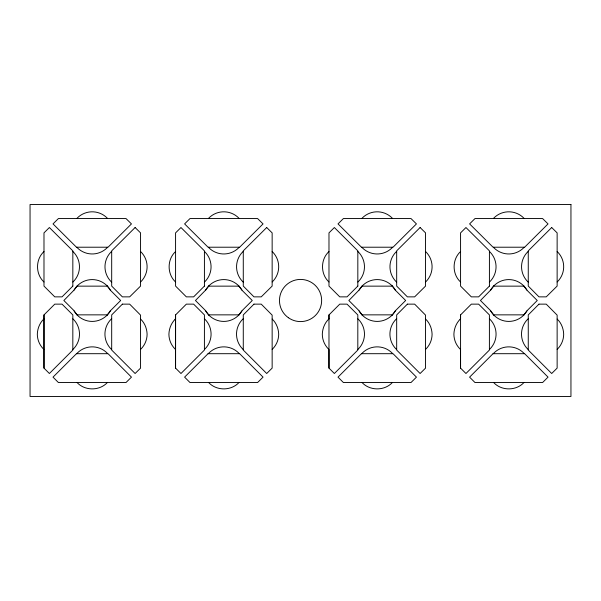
<?xml version="1.0" encoding="UTF-8"?>
<svg xmlns="http://www.w3.org/2000/svg" width="601" height="601" viewBox="0 0 601 601"><rect width="100%" height="100%" fill="white"/><g stroke="black" fill="none" stroke-linecap="round" stroke-linejoin="round"><path stroke-width="0.9" d="M43.986 368.113L43.993 314.916L54.766 304.136L62.038 304.136L72.834 314.916L72.826 350.06L49.38 373.506L43.986 368.113L43.993 318.846C39.779 322.775 37.517 328.416 37.322 334.141A21.08 21.08 0 0 0 43.497 349.046L43.986 349.421M175.575 368.113L175.582 314.916L186.355 304.136L193.627 304.136L204.423 314.916L204.415 350.06L180.969 373.506L175.575 368.113L175.582 318.846C171.368 322.775 169.106 328.416 168.911 334.141A21.08 21.08 0 0 0 175.086 349.046L175.575 349.421M328.98 368.113L328.98 314.916L339.76 304.136L347.032 304.136L357.82 314.916L357.813 350.06L334.366 373.506L328.98 368.113L328.972 349.421L328.484 349.046A21.08 21.08 0 0 1 322.309 334.141C322.512 328.416 324.765 322.775 328.987 318.846M460.569 368.113L460.569 314.916L471.349 304.136L478.621 304.136L489.409 314.916L489.402 350.06L465.955 373.506L460.569 368.113L460.561 349.421L460.073 349.046A21.08 21.08 0 0 1 453.898 334.141C454.101 328.416 456.362 322.775 460.576 318.846M107.001 315.292L110.531 310.627L120.666 300.5L110.464 290.313L107.001 285.708M238.589 315.292L242.12 310.627L252.255 300.5L242.053 290.313L238.589 285.708M391.987 315.292L395.518 310.627L405.66 300.5L395.458 290.313L391.987 285.708M523.576 315.292L527.115 310.627L537.249 300.5L527.047 290.313L523.576 285.708M107.481 247.214L107.121 247.792A21.08 21.08 0 0 1 77.304 247.792L76.86 247.214M239.078 247.214L238.71 247.792A21.08 21.08 0 0 1 208.893 247.792L208.449 247.214M392.476 247.214L392.107 247.792A21.08 21.08 0 0 1 362.29 247.792L361.847 247.214M524.064 247.214L523.696 247.792A21.08 21.08 0 0 1 493.879 247.792L493.436 247.214M76.86 218.554L77.304 217.983A21.08 21.08 0 0 1 107.121 217.983L107.549 218.539L126.015 218.561L131.454 223.918L108.052 247.214L76.47 247.214L53.023 223.903L58.402 218.561L107.549 218.539M77.424 315.292L73.833 310.469L63.864 300.5L74.096 290.043L77.424 285.708M76.808 353.696L77.311 353.035A21.08 21.08 0 0 1 107.128 353.035L107.639 353.696M208.449 218.554L208.893 217.983A21.08 21.08 0 0 1 238.71 217.983L239.138 218.539L257.604 218.561L263.043 223.918L239.641 247.214L208.059 247.214L184.612 223.903L189.991 218.561L239.138 218.539M107.376 382.529C99.533 390.996 84.906 390.996 77.063 382.529M209.013 315.292L205.429 310.469L195.453 300.5L205.685 290.043L209.013 285.708M208.397 353.696L208.9 353.035A21.08 21.08 0 0 1 238.717 353.035L239.228 353.696M361.855 218.554L362.29 217.983A21.08 21.08 0 0 1 392.107 217.983L392.543 218.539L411.009 218.561L416.44 223.918L393.039 247.214L361.464 247.214L338.017 223.903L343.396 218.561L392.543 218.539M238.965 382.529C231.122 390.996 216.503 390.996 208.652 382.529M362.411 315.292L358.827 310.469L348.858 300.5L359.09 290.043L362.411 285.708M361.794 353.696L362.305 353.035A21.08 21.08 0 0 1 392.122 353.035L392.626 353.696M493.444 218.554L493.879 217.983A21.08 21.08 0 0 1 523.696 217.983L524.132 218.539L542.598 218.561L548.029 223.918L524.635 247.214L493.053 247.214L469.606 223.903L474.985 218.561L524.132 218.539M392.37 382.529C384.52 390.996 369.9 390.996 362.057 382.529M493.999 315.292L490.416 310.469L480.447 300.5L490.679 290.043L493.999 285.708M493.383 353.696L493.894 353.035A21.08 21.08 0 0 1 523.711 353.035L524.215 353.696M523.959 382.529C516.109 390.996 501.489 390.996 493.646 382.529M111.688 251.391L111.132 251.879A21.065 21.065 0 0 0 111.155 281.666L111.688 282.094M243.277 251.391L242.721 251.879A21.065 21.065 0 0 0 242.744 281.666L243.277 282.094M396.675 251.391L396.119 251.879A21.065 21.065 0 0 0 396.142 281.666L396.675 282.094M528.264 251.391L527.708 251.879A21.065 21.065 0 0 0 527.731 281.666L528.264 282.094M43.986 251.564C35.391 259.369 35.391 274.191 43.986 281.989M72.834 282.019L73.307 281.659A21.043 21.043 0 0 0 73.307 251.902L72.834 251.534M175.575 251.564C166.98 259.369 166.98 274.191 175.575 281.989M111.688 318.785L111.11 319.229A21.08 21.08 0 0 0 111.11 349.046L111.688 349.579M72.826 349.421L73.314 349.046A21.08 21.08 0 0 0 73.314 319.229L72.834 318.861M204.423 282.019L204.903 281.659A21.043 21.043 0 0 0 204.903 251.902L204.423 251.534M140.559 349.331L140.927 349.046A21.08 21.08 0 0 0 147.102 334.141C146.884 328.514 144.728 322.865 140.559 319.033M328.98 251.564C320.378 259.369 320.378 274.191 328.98 281.989M243.277 318.785L242.699 319.229A21.08 21.08 0 0 0 242.699 349.046L243.277 349.579M204.415 349.421L204.903 349.046A21.08 21.08 0 0 0 204.903 319.229L204.423 318.861M357.828 282.019L358.301 281.659A21.043 21.043 0 0 0 358.301 251.902L357.828 251.534M272.148 349.331L272.516 349.046A21.08 21.08 0 0 0 278.691 334.141C278.473 328.514 276.317 322.865 272.148 319.033M460.569 251.564C451.967 259.369 451.967 274.191 460.569 281.989M396.675 318.785L396.097 319.229A21.08 21.08 0 0 0 396.097 349.046L396.675 349.579M357.813 349.421L358.301 349.046A21.08 21.08 0 0 0 358.301 319.229L357.82 318.861M489.417 282.019L489.89 281.659A21.043 21.043 0 0 0 489.89 251.902L489.417 251.534M425.546 349.331L425.914 349.046A21.08 21.08 0 0 0 432.089 334.141C431.879 328.514 429.723 322.865 425.546 319.033M528.264 318.785L527.686 319.229A21.08 21.08 0 0 0 527.686 349.046L528.264 349.579M489.402 349.421L489.89 349.046A21.08 21.08 0 0 0 489.89 319.229L489.409 318.861M557.135 349.331L557.503 349.046A21.08 21.08 0 0 0 563.678 334.141C563.468 328.514 561.311 322.865 557.135 319.033M140.559 281.937L140.942 281.644A21.065 21.065 0 0 0 140.919 251.857L140.559 251.556M272.148 281.937L272.531 281.644A21.065 21.065 0 0 0 272.508 251.857L272.148 251.556M425.546 281.937L425.936 281.644A21.065 21.065 0 0 0 425.906 251.857L425.546 251.556M557.135 281.937L557.525 281.644A21.065 21.065 0 0 0 557.495 251.857L557.135 251.556M43.497 319.229L43.993 319.018L43.993 314.916M175.086 319.229L175.582 319.018L175.582 314.916M328.484 319.229L328.987 319.018L328.98 314.916M460.073 319.229L460.576 319.018L460.569 314.916M77.093 286.144L107.331 286.144M208.682 286.144L238.92 286.144M362.08 286.144L392.318 286.144M493.669 286.144L523.907 286.144M77.093 314.856L107.331 314.856M208.682 314.856L238.92 314.856M362.08 314.856L392.318 314.856M493.669 314.856L523.907 314.856M110.321 310.957A20.915 20.915 0 0 1 74.096 310.957M74.096 290.043A20.915 20.915 0 0 1 110.321 290.043M241.91 310.957A20.915 20.915 0 0 1 205.685 310.957M205.685 290.043A20.915 20.915 0 0 1 241.91 290.043M395.315 310.957A20.915 20.915 0 0 1 359.09 310.957M359.09 290.043A20.915 20.915 0 0 1 395.315 290.043M526.904 310.957A20.915 20.915 0 0 1 490.679 310.957M490.679 290.043A20.915 20.915 0 0 1 526.904 290.043M122.379 304.136L111.688 314.916L111.688 350.06L135.112 373.506L140.559 368.113L140.559 315.127L129.651 304.136L122.379 304.136M253.968 304.136L243.277 314.916L243.277 350.06L266.701 373.506L272.148 368.113L272.148 315.127L261.24 304.136L253.968 304.136M407.373 304.136L396.675 314.916L396.675 350.06L420.107 373.506L425.546 368.113L425.546 315.127L414.645 304.136L407.373 304.136M538.962 304.136L528.264 314.916L528.264 350.06L551.695 373.506L557.135 368.113L557.135 315.127L546.234 304.136L538.962 304.136M72.834 286.084L62.038 296.864L54.766 296.864L43.986 286.084L43.986 232.887L49.38 227.531L72.834 250.85L72.834 286.084M76.462 353.696L53.016 377.135L58.402 382.529L126.015 382.529L131.461 377.127L108.052 353.696L76.462 353.696M204.423 286.084L193.627 296.864L186.355 296.864L175.575 286.084L175.575 232.887L180.969 227.531L204.423 250.85L204.423 286.084M208.051 353.696L184.605 377.135L189.991 382.529L257.604 382.529L263.05 377.127L239.641 353.696L208.051 353.696M357.828 286.084L347.032 296.864L339.76 296.864L328.98 286.084L328.98 232.887L334.366 227.531L357.828 250.85L357.828 286.084M361.449 353.696L338.002 377.135L343.396 382.529L411.009 382.529L416.455 377.127L393.039 353.696L361.449 353.696M489.417 286.084L478.621 296.864L471.349 296.864L460.569 286.084L460.569 232.887L465.955 227.531L489.417 250.85L489.417 286.084M493.038 353.696L469.591 377.135L474.985 382.529L542.598 382.529L548.044 377.127L524.635 353.696L493.038 353.696M135.112 227.524L111.688 250.85L111.688 286.084L122.379 296.864L129.651 296.864L140.559 286.084L140.559 232.887L135.112 227.524M266.701 227.524L243.277 250.85L243.277 286.084L253.968 296.864L261.24 296.864L272.148 286.084L272.148 232.887L266.701 227.524M420.107 227.524L396.675 250.85L396.675 286.084L407.373 296.864L414.645 296.864L425.546 286.084L425.546 232.887L420.107 227.524M551.695 227.524L528.264 250.85L528.264 286.084L538.962 296.864L546.234 296.864L557.135 286.084L557.135 232.887L551.695 227.524M570.95 204.535L30.05 204.535L30.05 396.465L570.95 396.465L570.95 204.535M288.375 317.711A21.08 21.08 0 0 0 321.55 302.446A21.08 21.08 0 0 0 291.748 281.351A21.08 21.08 0 0 0 288.375 317.711"/></g></svg>
